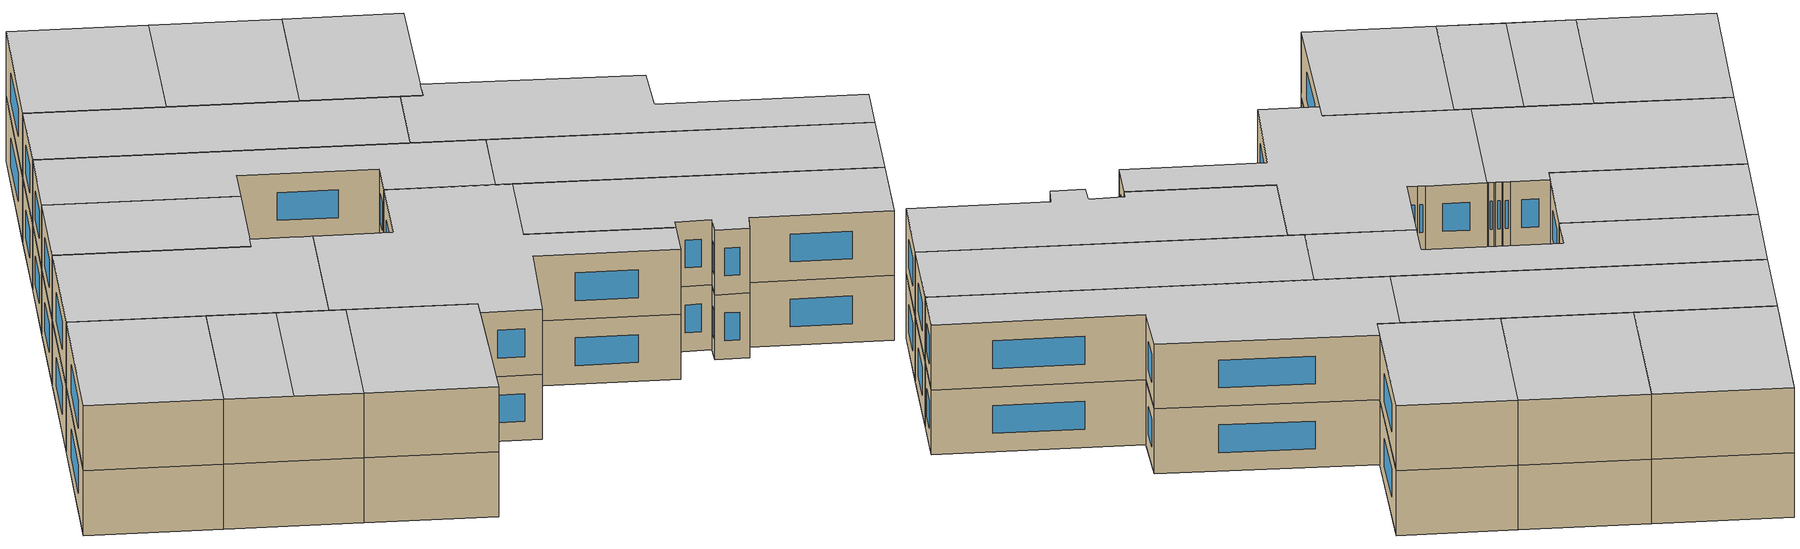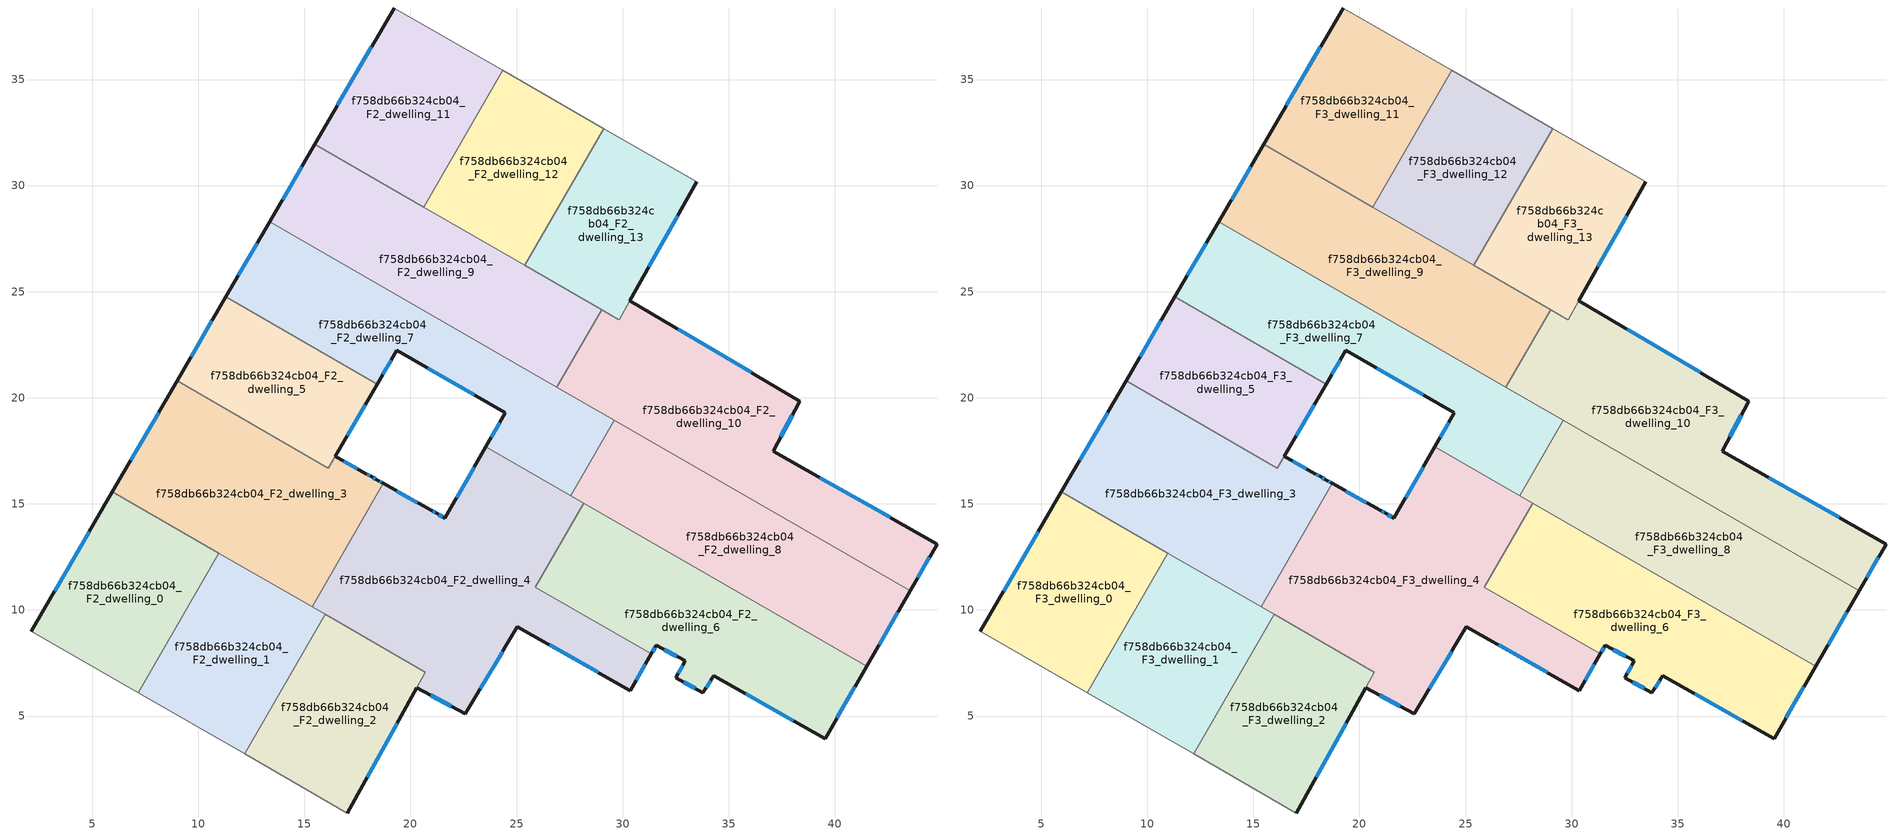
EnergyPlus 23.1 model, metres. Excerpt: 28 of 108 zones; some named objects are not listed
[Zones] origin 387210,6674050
f758db66b324cb04_F2_dwelling_0
 floor to f758db66b324cb04_F1_dwelling_0 (EU_floor_Construction): 10.96,12.68 7.16,6.1 2.13,9 5.95,15.56 z6
 wall outside (EU_wall_Construction): 5.95,15.56 2.13,9 z6:9
 wall to f758db66b324cb04_F2_dwelling_1 (EU_wall_Construction): 7.16,6.1 10.96,12.68 z6:9
 wall adiabatic (EU_wall_Construction): 2.13,9 7.16,6.1 z6:9
 wall to f758db66b324cb04_F2_dwelling_3 (EU_wall_Construction): 10.96,12.68 5.95,15.56 z6:9
 window (EU_Window_Construction): 4.86,13.69 3.22,10.87 z6.86:8.14
f758db66b324cb04_F2_dwelling_1
 floor to f758db66b324cb04_F1_dwelling_1 (EU_floor_Construction): 15.97,9.79 12.19,3.21 7.16,6.1 10.96,12.68 z6
 wall to f758db66b324cb04_F2_dwelling_2 (EU_wall_Construction): 12.19,3.21 15.97,9.79 z6:9
 wall adiabatic (EU_wall_Construction): 7.16,6.1 12.19,3.21 z6:9
 wall to f758db66b324cb04_F2_dwelling_4 (EU_wall_Construction): 15.97,9.79 15.36,10.14 z6:9
 wall to f758db66b324cb04_F2_dwelling_3 (EU_wall_Construction): 15.36,10.14 10.96,12.68 z6:9
f758db66b324cb04_F2_dwelling_10
 floor to f758db66b324cb04_F1_dwelling_10 (EU_floor_Construction): 38.35,19.84 37.09,17.49 44.82,13.11 43.55,10.9 26.9,20.49 29.01,24.15 29.83,23.68 30.33,24.57 z6
 wall outside (EU_wall_Construction): 43.55,10.9 44.82,13.11 37.09,17.49 38.35,19.84 30.33,24.57 z6:9
 wall to f758db66b324cb04_F2_dwelling_9 (EU_wall_Construction): 29.01,24.15 26.9,20.49 z6:9
 wall to f758db66b324cb04_F2_dwelling_13 (EU_wall_Construction): 30.33,24.57 29.83,23.68 29.01,24.15 z6:9
 wall to f758db66b324cb04_F2_dwelling_8 (EU_wall_Construction): 29.6,18.94 43.55,10.9 z6:9
 wall to f758db66b324cb04_F2_dwelling_7 (EU_wall_Construction): 26.9,20.49 29.6,18.94 z6:9
 window (EU_Window_Construction): 36.06,21.19 32.62,23.22 / 37.45,18.16 37.99,19.17 / 42.61,14.36 39.3,16.24 / 43.92,11.53 44.46,12.47 z6.86:8.14
f758db66b324cb04_F2_dwelling_11
 floor to f758db66b324cb04_F1_dwelling_11 (EU_floor_Construction): 24.34,35.43 20.62,28.98 15.49,31.94 19.23,38.37 z6
 wall outside (EU_wall_Construction): 19.23,38.37 15.49,31.94 z6:9
 wall to f758db66b324cb04_F2_dwelling_12 (EU_wall_Construction): 20.62,28.98 24.34,35.43 z6:9
 wall adiabatic (EU_wall_Construction): 24.34,35.43 19.23,38.37 z6:9
 wall to f758db66b324cb04_F2_dwelling_9 (EU_wall_Construction): 15.49,31.94 20.62,28.98 z6:9
 window (EU_Window_Construction): 18.16,36.53 16.56,33.78 z6.86:8.14
f758db66b324cb04_F2_dwelling_12
 floor to f758db66b324cb04_F1_dwelling_12 (EU_floor_Construction): 29.11,32.69 25.4,26.24 20.62,28.98 24.34,35.43 z6
 wall adiabatic (EU_wall_Construction): 29.11,32.69 24.34,35.43 z6:9
 wall to f758db66b324cb04_F2_dwelling_13 (EU_wall_Construction): 25.4,26.24 29.11,32.69 z6:9
 wall to f758db66b324cb04_F2_dwelling_9 (EU_wall_Construction): 20.62,28.98 25.4,26.24 z6:9
f758db66b324cb04_F2_dwelling_13
 floor to f758db66b324cb04_F1_dwelling_13 (EU_floor_Construction): 33.49,30.17 30.33,24.57 29.83,23.68 25.4,26.24 29.11,32.69 z6
 wall outside (EU_wall_Construction): 30.34,24.58 33.49,30.17 z6:9
 wall adiabatic (EU_wall_Construction): 33.49,30.17 29.11,32.69 z6:9
 wall to f758db66b324cb04_F2_dwelling_9 (EU_wall_Construction): 25.4,26.23 29.01,24.15 z6:9
 window (EU_Window_Construction): 31.24,26.18 32.59,28.57 z6.86:8.14
f758db66b324cb04_F2_dwelling_2
 floor to f758db66b324cb04_F1_dwelling_2 (EU_floor_Construction): 20.71,7.06 17.03,0.43 12.19,3.21 15.97,9.79 z6
 wall outside (EU_wall_Construction): 17.03,0.43 20.31,6.34 z6:9
 wall adiabatic (EU_wall_Construction): 12.19,3.21 17.03,0.43 z6:9
 wall to f758db66b324cb04_F2_dwelling_4 (EU_wall_Construction): 20.31,6.34 20.71,7.06 15.97,9.79 z6:9
 window (EU_Window_Construction): 17.96,2.12 19.37,4.65 z6.86:8.14
f758db66b324cb04_F2_dwelling_3
 floor to f758db66b324cb04_F1_dwelling_3 (EU_floor_Construction): 16.46,17.24 17.89,16.43 18.15,16.29 18.16,16.28 18.19,16.27 18.42,16.14 18.49,16.09 18.68,15.99 18.72,15.96 15.36,10.14 5.95,15.56 9,20.8 16.14,16.68 z6
 wall outside (EU_wall_Construction): 18.72,15.96 18.68,15.99 18.49,16.09 18.42,16.14 18.19,16.27 18.16,16.28 18.15,16.29 17.89,16.43 16.46,17.24 / 9,20.8 5.95,15.56 z6:9
 wall to f758db66b324cb04_F2_dwelling_4 (EU_wall_Construction): 15.36,10.14 18.72,15.96 z6:9
 wall to f758db66b324cb04_F2_dwelling_5 (EU_wall_Construction): 16.13,16.69 9,20.8 / 16.46,17.24 16.14,16.68 z6:9
 window (EU_Window_Construction): 18.07,16.33 17.96,16.39 / 18.35,16.17 18.25,16.23 / 18.62,16.02 18.54,16.06 / 8.13,19.3 6.82,17.06 / 17.48,16.66 16.87,17.01 z6.86:8.14
f758db66b324cb04_F2_dwelling_4
 floor to f758db66b324cb04_F1_dwelling_4 (EU_floor_Construction): 28.16,15.03 25.88,11.07 31.34,7.92 30.36,6.2 25.04,9.22 22.58,5.1 20.31,6.34 20.71,7.06 15.36,10.14 18.72,15.96 20.97,14.7 21.23,14.55 21.62,14.33 23.55,17.69 z6
 wall outside (EU_wall_Construction): 23.55,17.69 21.62,14.33 21.23,14.55 20.97,14.7 18.72,15.96 / 20.31,6.34 22.58,5.1 25.04,9.22 30.36,6.2 31.34,7.92 z6:9
 wall to f758db66b324cb04_F2_dwelling_6 (EU_wall_Construction): 31.34,7.92 25.88,11.07 28.16,15.03 z6:9
 wall to f758db66b324cb04_F2_dwelling_7 (EU_wall_Construction): 27.55,15.39 23.55,17.69 z6:9
 wall to f758db66b324cb04_F2_dwelling_8 (EU_wall_Construction): 28.16,15.03 27.55,15.39 z6:9
 window (EU_Window_Construction): 20.33,15.06 19.36,15.6 / 21.16,14.59 21.05,14.66 / 21.51,14.39 21.34,14.49 / 23,16.73 22.17,15.29 / 30.64,6.69 31.06,7.43 / 26.56,8.36 28.84,7.06 / 23.28,6.27 24.34,8.04 / 20.96,5.99 21.93,5.45 z6.86:8.14
f758db66b324cb04_F2_dwelling_5
 floor to f758db66b324cb04_F1_dwelling_5 (EU_floor_Construction): 18.43,20.64 16.13,16.69 9,20.8 11.3,24.75 z6
 wall outside (EU_wall_Construction): 11.3,24.75 9,20.8 / 16.46,17.24 18.43,20.64 z6:9
 wall to f758db66b324cb04_F2_dwelling_7 (EU_wall_Construction): 18.43,20.64 11.3,24.75 z6:9
 window (EU_Window_Construction): 10.64,23.62 9.66,21.93 / 17.02,18.21 17.86,19.67 z6.86:8.14
f758db66b324cb04_F2_dwelling_6
 floor to f758db66b324cb04_F1_dwelling_6 (EU_floor_Construction): 41.51,7.35 39.54,3.94 34.3,6.9 33.78,6.11 32.5,6.79 32.95,7.61 31.57,8.33 31.34,7.92 25.88,11.07 28.16,15.03 z6
 wall outside (EU_wall_Construction): 31.34,7.92 31.57,8.33 32.95,7.61 32.5,6.79 33.78,6.11 34.3,6.9 39.54,3.94 41.51,7.35 z6:9
 wall to f758db66b324cb04_F2_dwelling_8 (EU_wall_Construction): 41.51,7.35 28.16,15.03 z6:9
 window (EU_Window_Construction): 31.97,8.12 32.56,7.82 / 31.41,8.04 31.51,8.21 / 40.1,4.91 40.94,6.37 / 35.8,6.05 38.04,4.78 / 33.93,6.33 34.15,6.67 / 32.87,6.6 33.42,6.3 / 32.82,7.38 32.63,7.03 z6.86:8.14
f758db66b324cb04_F2_dwelling_7
 floor to f758db66b324cb04_F1_dwelling_7 (EU_floor_Construction): 29.6,18.94 27.55,15.39 23.55,17.69 24.46,19.29 19.34,22.23 18.43,20.64 11.3,24.75 13.36,28.29 z6
 wall outside (EU_wall_Construction): 18.43,20.64 19.34,22.23 24.46,19.29 23.55,17.69 / 13.36,28.29 11.3,24.75 z6:9
 wall to f758db66b324cb04_F2_dwelling_8 (EU_wall_Construction): 27.55,15.39 29.6,18.94 z6:9
 wall to f758db66b324cb04_F2_dwelling_9 (EU_wall_Construction): 26.9,20.49 13.36,28.29 z6:9
 window (EU_Window_Construction): 18.69,21.1 19.08,21.78 / 12.77,27.28 11.89,25.76 / 24.2,18.83 23.81,18.15 / 20.81,21.39 23,20.13 z6.86:8.14
f758db66b324cb04_F2_dwelling_8
 floor to f758db66b324cb04_F1_dwelling_8 (EU_floor_Construction): 43.55,10.9 41.51,7.35 27.55,15.39 29.6,18.94 z6
 wall outside (EU_wall_Construction): 41.51,7.35 43.55,10.9 z6:9
 window (EU_Window_Construction): 42.09,8.36 42.97,9.88 z6.86:8.14
f758db66b324cb04_F2_dwelling_9
 floor to f758db66b324cb04_F1_dwelling_9 (EU_floor_Construction): 29.01,24.15 26.9,20.49 13.36,28.29 15.49,31.94 z6
 wall outside (EU_wall_Construction): 15.49,31.94 13.36,28.29 z6:9
 window (EU_Window_Construction): 14.88,30.9 13.97,29.33 z6.86:8.14
f758db66b324cb04_F3_dwelling_0
 floor to f758db66b324cb04_F2_dwelling_0 (EU_floor_Construction): 10.96,12.68 7.16,6.1 2.13,9 5.95,15.56 z9
 wall outside (EU_wall_Construction): 5.95,15.56 2.13,9 z9:12
 wall to f758db66b324cb04_F3_dwelling_1 (EU_wall_Construction): 7.16,6.1 10.96,12.68 z9:12
 wall adiabatic (EU_wall_Construction): 2.13,9 7.16,6.1 z9:12
 wall to f758db66b324cb04_F3_dwelling_3 (EU_wall_Construction): 10.96,12.68 5.95,15.56 z9:12
 window (EU_Window_Construction): 4.86,13.69 3.22,10.87 z9.86:11.14
 ceiling to f758db66b324cb04_F4_dwelling_0 (EU_floor_Construction): 7.16,6.1 10.96,12.68 5.95,15.56 2.13,9 z12
f758db66b324cb04_F3_dwelling_1
 floor to f758db66b324cb04_F2_dwelling_1 (EU_floor_Construction): 15.97,9.79 12.19,3.21 7.16,6.1 10.96,12.68 z9
 wall to f758db66b324cb04_F3_dwelling_2 (EU_wall_Construction): 12.19,3.21 15.97,9.79 z9:12
 wall adiabatic (EU_wall_Construction): 7.16,6.1 12.19,3.21 z9:12
 wall to f758db66b324cb04_F3_dwelling_4 (EU_wall_Construction): 15.97,9.79 15.36,10.14 z9:12
 wall to f758db66b324cb04_F3_dwelling_3 (EU_wall_Construction): 15.36,10.14 10.96,12.68 z9:12
 ceiling to f758db66b324cb04_F4_dwelling_0 (EU_floor_Construction): 9.67,4.66 13.46,11.24 10.96,12.68 7.16,6.1 z12
 ceiling to f758db66b324cb04_F4_dwelling_1 (EU_floor_Construction): 12.19,3.21 15.97,9.79 13.46,11.24 9.67,4.66 z12
f758db66b324cb04_F3_dwelling_10
 floor to f758db66b324cb04_F2_dwelling_10 (EU_floor_Construction): 38.35,19.84 37.09,17.49 44.82,13.11 43.55,10.9 26.9,20.49 29.01,24.15 29.83,23.68 30.33,24.57 z9
 wall outside (EU_wall_Construction): 43.55,10.9 44.82,13.11 37.09,17.49 38.35,19.84 30.33,24.57 z9:12
 wall to f758db66b324cb04_F3_dwelling_9 (EU_wall_Construction): 29.01,24.15 26.9,20.49 z9:12
 wall to f758db66b324cb04_F3_dwelling_13 (EU_wall_Construction): 30.33,24.57 29.83,23.68 29.01,24.15 z9:12
 wall to f758db66b324cb04_F3_dwelling_8 (EU_wall_Construction): 29.6,18.94 43.55,10.9 z9:12
 wall to f758db66b324cb04_F3_dwelling_7 (EU_wall_Construction): 26.9,20.49 29.6,18.94 z9:12
 window (EU_Window_Construction): 36.06,21.19 32.62,23.22 / 37.45,18.16 37.99,19.17 / 42.61,14.36 39.3,16.24 / 43.92,11.53 44.46,12.47 z9.86:11.14
 ceiling to f758db66b324cb04_F4_dwelling_9 (EU_floor_Construction): 43.55,10.9 44.82,13.11 37.09,17.49 38.35,19.84 30.33,24.57 29.83,23.68 29.01,24.15 26.9,20.49 z12
f758db66b324cb04_F3_dwelling_11
 floor to f758db66b324cb04_F2_dwelling_11 (EU_floor_Construction): 24.34,35.43 20.62,28.98 15.49,31.94 19.23,38.37 z9
 wall outside (EU_wall_Construction): 19.23,38.37 15.49,31.94 z9:12
 wall to f758db66b324cb04_F3_dwelling_12 (EU_wall_Construction): 20.62,28.98 24.34,35.43 z9:12
 wall adiabatic (EU_wall_Construction): 24.34,35.43 19.23,38.37 z9:12
 wall to f758db66b324cb04_F3_dwelling_9 (EU_wall_Construction): 15.49,31.94 20.62,28.98 z9:12
 window (EU_Window_Construction): 18.16,36.53 16.56,33.78 z9.86:11.14
 ceiling to f758db66b324cb04_F4_dwelling_10 (EU_floor_Construction): 20.62,28.98 24.34,35.43 19.23,38.37 15.49,31.94 z12
f758db66b324cb04_F3_dwelling_12
 floor to f758db66b324cb04_F2_dwelling_12 (EU_floor_Construction): 29.11,32.69 25.4,26.24 20.62,28.98 24.34,35.43 z9
 wall adiabatic (EU_wall_Construction): 29.11,32.69 24.34,35.43 z9:12
 wall to f758db66b324cb04_F3_dwelling_13 (EU_wall_Construction): 25.4,26.24 29.11,32.69 z9:12
 wall to f758db66b324cb04_F3_dwelling_9 (EU_wall_Construction): 20.62,28.98 25.4,26.24 z9:12
 ceiling to f758db66b324cb04_F4_dwelling_11 (EU_floor_Construction): 25.4,26.24 29.11,32.69 24.34,35.43 20.62,28.98 z12
f758db66b324cb04_F3_dwelling_13
 floor to f758db66b324cb04_F2_dwelling_13 (EU_floor_Construction): 33.49,30.17 30.33,24.57 29.83,23.68 25.4,26.24 29.11,32.69 z9
 wall outside (EU_wall_Construction): 30.34,24.58 33.49,30.17 z9:12
 wall adiabatic (EU_wall_Construction): 33.49,30.17 29.11,32.69 z9:12
 wall to f758db66b324cb04_F3_dwelling_9 (EU_wall_Construction): 25.4,26.23 29.01,24.15 z9:12
 window (EU_Window_Construction): 31.24,26.18 32.59,28.57 z9.86:11.14
 ceiling to f758db66b324cb04_F4_dwelling_12 (EU_floor_Construction): 30.33,24.57 33.49,30.17 29.11,32.69 25.4,26.24 29.83,23.68 z12
f758db66b324cb04_F3_dwelling_2
 floor to f758db66b324cb04_F2_dwelling_2 (EU_floor_Construction): 20.71,7.06 17.03,0.43 12.19,3.21 15.97,9.79 z9
 wall outside (EU_wall_Construction): 17.03,0.43 20.31,6.34 z9:12
 wall adiabatic (EU_wall_Construction): 12.19,3.21 17.03,0.43 z9:12
 wall to f758db66b324cb04_F3_dwelling_4 (EU_wall_Construction): 20.31,6.34 20.71,7.06 15.97,9.79 z9:12
 window (EU_Window_Construction): 17.96,2.12 19.37,4.65 z9.86:11.14
 ceiling to f758db66b324cb04_F4_dwelling_1 (EU_floor_Construction): 17.03,0.43 20.71,7.06 15.97,9.79 12.19,3.21 z12
f758db66b324cb04_F3_dwelling_3
 floor to f758db66b324cb04_F2_dwelling_3 (EU_floor_Construction): 16.46,17.24 17.89,16.43 18.15,16.29 18.16,16.28 18.19,16.27 18.42,16.14 18.49,16.09 18.68,15.99 18.72,15.96 15.36,10.14 5.95,15.56 9,20.8 16.14,16.68 z9
 wall outside (EU_wall_Construction): 18.72,15.96 18.68,15.99 18.49,16.09 18.42,16.14 18.19,16.27 18.16,16.28 18.15,16.29 17.89,16.43 16.46,17.24 / 9,20.8 5.95,15.56 z9:12
 wall to f758db66b324cb04_F3_dwelling_4 (EU_wall_Construction): 15.36,10.14 18.72,15.96 z9:12
 wall to f758db66b324cb04_F3_dwelling_5 (EU_wall_Construction): 16.13,16.69 9,20.8 / 16.46,17.24 16.14,16.68 z9:12
 window (EU_Window_Construction): 18.07,16.33 17.96,16.39 / 18.35,16.17 18.25,16.23 / 18.62,16.02 18.54,16.06 / 8.13,19.3 6.82,17.06 / 17.48,16.66 16.87,17.01 z9.86:11.14
 ceiling to f758db66b324cb04_F4_dwelling_2 (EU_floor_Construction): 15.36,10.14 18.72,15.96 18.68,15.99 18.49,16.09 18.42,16.14 18.19,16.27 18.16,16.28 18.15,16.29 17.89,16.43 16.46,17.24 16.14,16.68 9,20.8 5.95,15.56 z12
f758db66b324cb04_F3_dwelling_4
 floor to f758db66b324cb04_F2_dwelling_4 (EU_floor_Construction): 28.16,15.03 25.88,11.07 31.34,7.92 30.36,6.2 25.04,9.22 22.58,5.1 20.31,6.34 20.71,7.06 15.36,10.14 18.72,15.96 20.97,14.7 21.23,14.55 21.62,14.33 23.55,17.69 z9
 wall outside (EU_wall_Construction): 23.55,17.69 21.62,14.33 21.23,14.55 20.97,14.7 18.72,15.96 / 20.31,6.34 22.58,5.1 25.04,9.22 30.36,6.2 31.34,7.92 z9:12
 wall to f758db66b324cb04_F3_dwelling_6 (EU_wall_Construction): 31.34,7.92 25.88,11.07 28.16,15.03 z9:12
 wall to f758db66b324cb04_F3_dwelling_7 (EU_wall_Construction): 27.55,15.39 23.55,17.69 z9:12
 wall to f758db66b324cb04_F3_dwelling_8 (EU_wall_Construction): 28.16,15.03 27.55,15.39 z9:12
 window (EU_Window_Construction): 20.33,15.06 19.36,15.6 / 21.16,14.59 21.05,14.66 / 21.51,14.39 21.34,14.49 / 23,16.73 22.17,15.29 / 30.64,6.69 31.06,7.43 / 26.56,8.36 28.84,7.06 / 23.28,6.27 24.34,8.04 / 20.96,5.99 21.93,5.45 z9.86:11.14
 ceiling to f758db66b324cb04_F4_dwelling_3 (EU_floor_Construction): 30.36,6.2 31.34,7.92 25.88,11.07 28.16,15.03 23.55,17.69 21.62,14.33 21.23,14.55 20.97,14.7 18.72,15.96 15.36,10.14 20.71,7.06 20.31,6.34 22.58,5.1 25.04,9.22 z12
f758db66b324cb04_F3_dwelling_5
 floor to f758db66b324cb04_F2_dwelling_5 (EU_floor_Construction): 18.43,20.64 16.13,16.69 9,20.8 11.3,24.75 z9
 wall outside (EU_wall_Construction): 11.3,24.75 9,20.8 / 16.46,17.24 18.43,20.64 z9:12
 wall to f758db66b324cb04_F3_dwelling_7 (EU_wall_Construction): 18.43,20.64 11.3,24.75 z9:12
 window (EU_Window_Construction): 10.64,23.62 9.66,21.93 / 17.02,18.21 17.86,19.67 z9.86:11.14
 ceiling to f758db66b324cb04_F4_dwelling_4 (EU_floor_Construction): 16.13,16.69 18.43,20.64 11.3,24.75 9,20.8 z12
f758db66b324cb04_F3_dwelling_6
 floor to f758db66b324cb04_F2_dwelling_6 (EU_floor_Construction): 41.51,7.35 39.54,3.94 34.3,6.9 33.78,6.11 32.5,6.79 32.95,7.61 31.57,8.33 31.34,7.92 25.88,11.07 28.16,15.03 z9
 wall outside (EU_wall_Construction): 31.34,7.92 31.57,8.33 32.95,7.61 32.5,6.79 33.78,6.11 34.3,6.9 39.54,3.94 41.51,7.35 z9:12
 wall to f758db66b324cb04_F3_dwelling_8 (EU_wall_Construction): 41.51,7.35 28.16,15.03 z9:12
 window (EU_Window_Construction): 31.97,8.12 32.56,7.82 / 31.41,8.04 31.51,8.21 / 40.1,4.91 40.94,6.37 / 35.8,6.05 38.04,4.78 / 33.93,6.33 34.15,6.67 / 32.87,6.6 33.42,6.3 / 32.82,7.38 32.63,7.03 z9.86:11.14
 ceiling to f758db66b324cb04_F4_dwelling_5 (EU_floor_Construction): 39.54,3.94 41.51,7.35 28.16,15.03 25.88,11.07 31.34,7.92 31.57,8.33 32.95,7.61 32.5,6.79 33.78,6.11 34.3,6.9 z12
f758db66b324cb04_F3_dwelling_7
 floor to f758db66b324cb04_F2_dwelling_7 (EU_floor_Construction): 29.6,18.94 27.55,15.39 23.55,17.69 24.46,19.29 19.34,22.23 18.43,20.64 11.3,24.75 13.36,28.29 z9
 wall outside (EU_wall_Construction): 18.43,20.64 19.34,22.23 24.46,19.29 23.55,17.69 / 13.36,28.29 11.3,24.75 z9:12
 wall to f758db66b324cb04_F3_dwelling_8 (EU_wall_Construction): 27.55,15.39 29.6,18.94 z9:12
 wall to f758db66b324cb04_F3_dwelling_9 (EU_wall_Construction): 26.9,20.49 13.36,28.29 z9:12
 window (EU_Window_Construction): 18.69,21.1 19.08,21.78 / 12.77,27.28 11.89,25.76 / 24.2,18.83 23.81,18.15 / 20.81,21.39 23,20.13 z9.86:11.14
 ceiling to f758db66b324cb04_F4_dwelling_6 (EU_floor_Construction): 27.55,15.39 29.6,18.94 13.36,28.29 11.3,24.75 18.43,20.64 19.34,22.23 24.46,19.29 23.55,17.69 z12
f758db66b324cb04_F3_dwelling_8
 floor to f758db66b324cb04_F2_dwelling_8 (EU_floor_Construction): 43.55,10.9 41.51,7.35 27.55,15.39 29.6,18.94 z9
 wall outside (EU_wall_Construction): 41.51,7.35 43.55,10.9 z9:12
 window (EU_Window_Construction): 42.09,8.36 42.97,9.88 z9.86:11.14
 ceiling to f758db66b324cb04_F4_dwelling_7 (EU_floor_Construction): 41.51,7.35 43.55,10.9 29.6,18.94 27.55,15.39 z12
f758db66b324cb04_F3_dwelling_9
 floor to f758db66b324cb04_F2_dwelling_9 (EU_floor_Construction): 29.01,24.15 26.9,20.49 13.36,28.29 15.49,31.94 z9
 wall outside (EU_wall_Construction): 15.49,31.94 13.36,28.29 z9:12
 window (EU_Window_Construction): 14.88,30.9 13.97,29.33 z9.86:11.14
 ceiling to f758db66b324cb04_F4_dwelling_8 (EU_floor_Construction): 26.9,20.49 29.01,24.15 15.49,31.94 13.36,28.29 z12
[Building]
EU S2 Campaign: North Axis=0; Terrain=City; Solar Distribution=FullExterior
[Site:Location]
Helsinki-Vantaa.AP: Latitude=60.317; Longitude=24.963; Time Zone=2; Elevation=54.6
[SizingPeriod:WeatherFileDays]
AnnualSizingPeriod: Begin Month=1; Begin Day of Month=1; End Month=12; End Day of Month=31; Day of Week for Start Day=Monday; Use Weather File Daylight Saving Period=No; Use Weather File Rain and Snow Indicators=No
[MATERIAL]
EU_InternalMass_Material: Roughness=MediumRough; Thickness=0.1; Conductivity=1; Density=1800; Specific Heat=900; Thermal Absorptance=0.9; Solar Absorptance=0.7; Visible Absorptance=0.7
[MATERIAL:NOMASS] Roughness=MediumRough; Thermal Absorptance=0.9; Solar Absorptance=0.7; Visible Absorptance=0.7
Name | Thermal Resistance
EU_wall_NoMass | 1.10183
EU_floor_NoMass | 1.70606
[WINDOWMATERIAL:SIMPLEGLAZINGSYSTEM]
EU_Window_SimpleGlazing: UFactor=3.11035; Solar Heat Gain Coefficient=0.8; Visible Transmittance=0.8
[CONSTRUCTION]
EU_wall_Construction: EU_wall_NoMass
EU_floor_Construction: EU_floor_NoMass
EU_Window_Construction: EU_Window_SimpleGlazing
EU_InternalMass_Construction: EU_InternalMass_Material
[ZONE] Type=1; Multiplier=1; Ceiling Height=autocalculate; Floor Area=autocalculate; Part of Total Floor Area=Yes
Name | Volume
f758db66b324cb04_F2_dwelling_0; f758db66b324cb04_F3_dwelling_0 | 131.943
f758db66b324cb04_F2_dwelling_1; f758db66b324cb04_F3_dwelling_1 | 131.944
f758db66b324cb04_F2_dwelling_10; f758db66b324cb04_F3_dwelling_10 | 225.14
f758db66b324cb04_F2_dwelling_11; f758db66b324cb04_F3_dwelling_11 | 131.93
f758db66b324cb04_F2_dwelling_12; f758db66b324cb04_F3_dwelling_12 | 123
f758db66b324cb04_F2_dwelling_13; f758db66b324cb04_F3_dwelling_13 | 113.638
f758db66b324cb04_F2_dwelling_2; f758db66b324cb04_F3_dwelling_2 | 125.719
f758db66b324cb04_F2_dwelling_3; f758db66b324cb04_F3_dwelling_3 | 202.151
f758db66b324cb04_F2_dwelling_4; f758db66b324cb04_F3_dwelling_4 | 283.129
f758db66b324cb04_F2_dwelling_5; f758db66b324cb04_F3_dwelling_5 | 112.935
f758db66b324cb04_F2_dwelling_6; f758db66b324cb04_F3_dwelling_6 | 199.551
f758db66b324cb04_F2_dwelling_7; f758db66b324cb04_F3_dwelling_7 | 197.902
f758db66b324cb04_F2_dwelling_8; f758db66b324cb04_F3_dwelling_8 | 197.915
f758db66b324cb04_F2_dwelling_9; f758db66b324cb04_F3_dwelling_9 | 197.905
[INTERNALMASS] Construction=EU_InternalMass_Construction
Name | Zone or ZoneList | Surface Area
f758db66b324cb04_F2_dwelling_0_EU_InternalMass | f758db66b324cb04_F2_dwelling_0 | 43.9811
f758db66b324cb04_F2_dwelling_1_EU_InternalMass | f758db66b324cb04_F2_dwelling_1 | 43.9812
f758db66b324cb04_F2_dwelling_2_EU_InternalMass | f758db66b324cb04_F2_dwelling_2 | 41.9057
f758db66b324cb04_F2_dwelling_3_EU_InternalMass | f758db66b324cb04_F2_dwelling_3 | 67.3828
f758db66b324cb04_F2_dwelling_4_EU_InternalMass | f758db66b324cb04_F2_dwelling_4 | 94.3786
f758db66b324cb04_F2_dwelling_5_EU_InternalMass | f758db66b324cb04_F2_dwelling_5 | 37.6555
f758db66b324cb04_F2_dwelling_6_EU_InternalMass | f758db66b324cb04_F2_dwelling_6 | 66.5179
f758db66b324cb04_F2_dwelling_7_EU_InternalMass | f758db66b324cb04_F2_dwelling_7 | 65.9674
f758db66b324cb04_F2_dwelling_8_EU_InternalMass | f758db66b324cb04_F2_dwelling_8 | 65.9716
f758db66b324cb04_F2_dwelling_9_EU_InternalMass | f758db66b324cb04_F2_dwelling_9 | 65.9682
f758db66b324cb04_F2_dwelling_10_EU_InternalMass | f758db66b324cb04_F2_dwelling_10 | 75.047
f758db66b324cb04_F2_dwelling_11_EU_InternalMass | f758db66b324cb04_F2_dwelling_11 | 43.9767
f758db66b324cb04_F2_dwelling_12_EU_InternalMass | f758db66b324cb04_F2_dwelling_12 | 41.0026
f758db66b324cb04_F2_dwelling_13_EU_InternalMass | f758db66b324cb04_F2_dwelling_13 | 37.8789
f758db66b324cb04_F3_dwelling_0_EU_InternalMass | f758db66b324cb04_F3_dwelling_0 | 43.9811
f758db66b324cb04_F3_dwelling_1_EU_InternalMass | f758db66b324cb04_F3_dwelling_1 | 43.9812
f758db66b324cb04_F3_dwelling_2_EU_InternalMass | f758db66b324cb04_F3_dwelling_2 | 41.9057
f758db66b324cb04_F3_dwelling_3_EU_InternalMass | f758db66b324cb04_F3_dwelling_3 | 67.3828
f758db66b324cb04_F3_dwelling_4_EU_InternalMass | f758db66b324cb04_F3_dwelling_4 | 94.3786
f758db66b324cb04_F3_dwelling_5_EU_InternalMass | f758db66b324cb04_F3_dwelling_5 | 37.6555
f758db66b324cb04_F3_dwelling_6_EU_InternalMass | f758db66b324cb04_F3_dwelling_6 | 66.5179
f758db66b324cb04_F3_dwelling_7_EU_InternalMass | f758db66b324cb04_F3_dwelling_7 | 65.9674
f758db66b324cb04_F3_dwelling_8_EU_InternalMass | f758db66b324cb04_F3_dwelling_8 | 65.9716
f758db66b324cb04_F3_dwelling_9_EU_InternalMass | f758db66b324cb04_F3_dwelling_9 | 65.9682
f758db66b324cb04_F3_dwelling_10_EU_InternalMass | f758db66b324cb04_F3_dwelling_10 | 75.047
f758db66b324cb04_F3_dwelling_11_EU_InternalMass | f758db66b324cb04_F3_dwelling_11 | 43.9767
f758db66b324cb04_F3_dwelling_12_EU_InternalMass | f758db66b324cb04_F3_dwelling_12 | 41.0026
f758db66b324cb04_F3_dwelling_13_EU_InternalMass | f758db66b324cb04_F3_dwelling_13 | 37.8789
[OTHEREQUIPMENT] Fuel Type=Electricity; Design Level Calculation Method=Watts/Area; Power per Zone Floor Area=1; Fraction Latent=0; Fraction Radiant=0; Fraction Lost=0; Carbon Dioxide Generation Rate=0; EndUse Subcategory=EU_Step8_InternalGains
Name | Zone or ZoneList or Space or SpaceList | Schedule
EU_Step8_InternalGain_f758db66b324cb04_F2_dwelling_0_f000 | f758db66b324cb04_F2_dwelling_0 | EU_Step8_GainSchedule_f758db66b324cb04_F2_dwelling_0_f000
EU_Step8_InternalGain_f758db66b324cb04_F2_dwelling_1_f000 | f758db66b324cb04_F2_dwelling_1 | EU_Step8_GainSchedule_f758db66b324cb04_F2_dwelling_1_f000
EU_Step8_InternalGain_f758db66b324cb04_F2_dwelling_2_f000 | f758db66b324cb04_F2_dwelling_2 | EU_Step8_GainSchedule_f758db66b324cb04_F2_dwelling_2_f000
EU_Step8_InternalGain_f758db66b324cb04_F2_dwelling_3_f000 | f758db66b324cb04_F2_dwelling_3 | EU_Step8_GainSchedule_f758db66b324cb04_F2_dwelling_3_f000
EU_Step8_InternalGain_f758db66b324cb04_F2_dwelling_4_f000 | f758db66b324cb04_F2_dwelling_4 | EU_Step8_GainSchedule_f758db66b324cb04_F2_dwelling_4_f000
EU_Step8_InternalGain_f758db66b324cb04_F2_dwelling_5_f000 | f758db66b324cb04_F2_dwelling_5 | EU_Step8_GainSchedule_f758db66b324cb04_F2_dwelling_5_f000
EU_Step8_InternalGain_f758db66b324cb04_F2_dwelling_6_f000 | f758db66b324cb04_F2_dwelling_6 | EU_Step8_GainSchedule_f758db66b324cb04_F2_dwelling_6_f000
EU_Step8_InternalGain_f758db66b324cb04_F2_dwelling_7_f000 | f758db66b324cb04_F2_dwelling_7 | EU_Step8_GainSchedule_f758db66b324cb04_F2_dwelling_7_f000
EU_Step8_InternalGain_f758db66b324cb04_F2_dwelling_8_f000 | f758db66b324cb04_F2_dwelling_8 | EU_Step8_GainSchedule_f758db66b324cb04_F2_dwelling_8_f000
EU_Step8_InternalGain_f758db66b324cb04_F2_dwelling_9_f000 | f758db66b324cb04_F2_dwelling_9 | EU_Step8_GainSchedule_f758db66b324cb04_F2_dwelling_9_f000
EU_Step8_InternalGain_f758db66b324cb04_F2_dwelling_10_f000 | f758db66b324cb04_F2_dwelling_10 | EU_Step8_GainSchedule_f758db66b324cb04_F2_dwelling_10_f000
EU_Step8_InternalGain_f758db66b324cb04_F2_dwelling_11_f000 | f758db66b324cb04_F2_dwelling_11 | EU_Step8_GainSchedule_f758db66b324cb04_F2_dwelling_11_f000
EU_Step8_InternalGain_f758db66b324cb04_F2_dwelling_12_f000 | f758db66b324cb04_F2_dwelling_12 | EU_Step8_GainSchedule_f758db66b324cb04_F2_dwelling_12_f000
EU_Step8_InternalGain_f758db66b324cb04_F2_dwelling_13_f000 | f758db66b324cb04_F2_dwelling_13 | EU_Step8_GainSchedule_f758db66b324cb04_F2_dwelling_13_f000
EU_Step8_InternalGain_f758db66b324cb04_F3_dwelling_0_f000 | f758db66b324cb04_F3_dwelling_0 | EU_Step8_GainSchedule_f758db66b324cb04_F3_dwelling_0_f000
EU_Step8_InternalGain_f758db66b324cb04_F3_dwelling_1_f000 | f758db66b324cb04_F3_dwelling_1 | EU_Step8_GainSchedule_f758db66b324cb04_F3_dwelling_1_f000
EU_Step8_InternalGain_f758db66b324cb04_F3_dwelling_2_f000 | f758db66b324cb04_F3_dwelling_2 | EU_Step8_GainSchedule_f758db66b324cb04_F3_dwelling_2_f000
EU_Step8_InternalGain_f758db66b324cb04_F3_dwelling_3_f000 | f758db66b324cb04_F3_dwelling_3 | EU_Step8_GainSchedule_f758db66b324cb04_F3_dwelling_3_f000
EU_Step8_InternalGain_f758db66b324cb04_F3_dwelling_4_f000 | f758db66b324cb04_F3_dwelling_4 | EU_Step8_GainSchedule_f758db66b324cb04_F3_dwelling_4_f000
EU_Step8_InternalGain_f758db66b324cb04_F3_dwelling_5_f000 | f758db66b324cb04_F3_dwelling_5 | EU_Step8_GainSchedule_f758db66b324cb04_F3_dwelling_5_f000
EU_Step8_InternalGain_f758db66b324cb04_F3_dwelling_6_f000 | f758db66b324cb04_F3_dwelling_6 | EU_Step8_GainSchedule_f758db66b324cb04_F3_dwelling_6_f000
EU_Step8_InternalGain_f758db66b324cb04_F3_dwelling_7_f000 | f758db66b324cb04_F3_dwelling_7 | EU_Step8_GainSchedule_f758db66b324cb04_F3_dwelling_7_f000
EU_Step8_InternalGain_f758db66b324cb04_F3_dwelling_8_f000 | f758db66b324cb04_F3_dwelling_8 | EU_Step8_GainSchedule_f758db66b324cb04_F3_dwelling_8_f000
EU_Step8_InternalGain_f758db66b324cb04_F3_dwelling_9_f000 | f758db66b324cb04_F3_dwelling_9 | EU_Step8_GainSchedule_f758db66b324cb04_F3_dwelling_9_f000
EU_Step8_InternalGain_f758db66b324cb04_F3_dwelling_10_f000 | f758db66b324cb04_F3_dwelling_10 | EU_Step8_GainSchedule_f758db66b324cb04_F3_dwelling_10_f000
EU_Step8_InternalGain_f758db66b324cb04_F3_dwelling_11_f000 | f758db66b324cb04_F3_dwelling_11 | EU_Step8_GainSchedule_f758db66b324cb04_F3_dwelling_11_f000
EU_Step8_InternalGain_f758db66b324cb04_F3_dwelling_12_f000 | f758db66b324cb04_F3_dwelling_12 | EU_Step8_GainSchedule_f758db66b324cb04_F3_dwelling_12_f000
EU_Step8_InternalGain_f758db66b324cb04_F3_dwelling_13_f000 | f758db66b324cb04_F3_dwelling_13 | EU_Step8_GainSchedule_f758db66b324cb04_F3_dwelling_13_f000
[ZONEVENTILATION:DESIGNFLOWRATE] Schedule=EU_AlwaysOn; Design Flow Rate Calculation Method=AirChanges/Hour; Air Changes per Hour=0.756316; Ventilation Type=Natural; Fan Pressure Rise=0; Fan Total Efficiency=1; Constant Term Coefficient=1; Temperature Term Coefficient=0; Velocity Term Coefficient=0; Velocity Squared Term Coefficient=0; Minimum Indoor Temperature=-100; Maximum Indoor Temperature=100; Delta Temperature=-100; Minimum Outdoor Temperature=-100; Maximum Outdoor Temperature=100; Maximum Wind Speed=40
Name | Zone or ZoneList or Space or SpaceList
EU_ConstantAir_f758db66b324cb04_F2_dwelling_0 | f758db66b324cb04_F2_dwelling_0
EU_ConstantAir_f758db66b324cb04_F2_dwelling_1 | f758db66b324cb04_F2_dwelling_1
EU_ConstantAir_f758db66b324cb04_F2_dwelling_2 | f758db66b324cb04_F2_dwelling_2
EU_ConstantAir_f758db66b324cb04_F2_dwelling_3 | f758db66b324cb04_F2_dwelling_3
EU_ConstantAir_f758db66b324cb04_F2_dwelling_4 | f758db66b324cb04_F2_dwelling_4
EU_ConstantAir_f758db66b324cb04_F2_dwelling_5 | f758db66b324cb04_F2_dwelling_5
EU_ConstantAir_f758db66b324cb04_F2_dwelling_6 | f758db66b324cb04_F2_dwelling_6
EU_ConstantAir_f758db66b324cb04_F2_dwelling_7 | f758db66b324cb04_F2_dwelling_7
EU_ConstantAir_f758db66b324cb04_F2_dwelling_8 | f758db66b324cb04_F2_dwelling_8
EU_ConstantAir_f758db66b324cb04_F2_dwelling_9 | f758db66b324cb04_F2_dwelling_9
EU_ConstantAir_f758db66b324cb04_F2_dwelling_10 | f758db66b324cb04_F2_dwelling_10
EU_ConstantAir_f758db66b324cb04_F2_dwelling_11 | f758db66b324cb04_F2_dwelling_11
EU_ConstantAir_f758db66b324cb04_F2_dwelling_12 | f758db66b324cb04_F2_dwelling_12
EU_ConstantAir_f758db66b324cb04_F2_dwelling_13 | f758db66b324cb04_F2_dwelling_13
EU_ConstantAir_f758db66b324cb04_F3_dwelling_0 | f758db66b324cb04_F3_dwelling_0
EU_ConstantAir_f758db66b324cb04_F3_dwelling_1 | f758db66b324cb04_F3_dwelling_1
EU_ConstantAir_f758db66b324cb04_F3_dwelling_2 | f758db66b324cb04_F3_dwelling_2
EU_ConstantAir_f758db66b324cb04_F3_dwelling_3 | f758db66b324cb04_F3_dwelling_3
EU_ConstantAir_f758db66b324cb04_F3_dwelling_4 | f758db66b324cb04_F3_dwelling_4
EU_ConstantAir_f758db66b324cb04_F3_dwelling_5 | f758db66b324cb04_F3_dwelling_5
EU_ConstantAir_f758db66b324cb04_F3_dwelling_6 | f758db66b324cb04_F3_dwelling_6
EU_ConstantAir_f758db66b324cb04_F3_dwelling_7 | f758db66b324cb04_F3_dwelling_7
EU_ConstantAir_f758db66b324cb04_F3_dwelling_8 | f758db66b324cb04_F3_dwelling_8
EU_ConstantAir_f758db66b324cb04_F3_dwelling_9 | f758db66b324cb04_F3_dwelling_9
EU_ConstantAir_f758db66b324cb04_F3_dwelling_10 | f758db66b324cb04_F3_dwelling_10
EU_ConstantAir_f758db66b324cb04_F3_dwelling_11 | f758db66b324cb04_F3_dwelling_11
EU_ConstantAir_f758db66b324cb04_F3_dwelling_12 | f758db66b324cb04_F3_dwelling_12
EU_ConstantAir_f758db66b324cb04_F3_dwelling_13 | f758db66b324cb04_F3_dwelling_13
[HVACTEMPLATE:THERMOSTAT] Constant Heating Setpoint=20; Constant Cooling Setpoint=50
EU_HeatOnly_f758db66b324cb04_F6_dwelling_1; EU_HeatOnly_f758db66b324cb04_F6_dwelling_2; EU_HeatOnly_f758db66b324cb04_F6_dwelling_3; EU_HeatOnly_f758db66b324cb04_F6_dwelling_4; EU_HeatOnly_f758db66b324cb04_F6_dwelling_5; EU_HeatOnly_f758db66b324cb04_F6_dwelling_6; EU_HeatOnly_f758db66b324cb04_F6_dwelling_7; EU_HeatOnly_f758db66b324cb04_F6_dwelling_8; EU_HeatOnly_f758db66b324cb04_F6_dwelling_9; EU_HeatOnly_f758db66b324cb04_F6_dwelling_10; EU_HeatOnly_f758db66b324cb04_F6_dwelling_11; EU_HeatOnly_f758db66b324cb04_F6_dwelling_12; EU_HeatOnly_f758db66b324cb04_F7_dwelling_0; EU_HeatOnly_f758db66b324cb04_F7_dwelling_1; EU_HeatOnly_f758db66b324cb04_F7_dwelling_2; EU_HeatOnly_f758db66b324cb04_F7_dwelling_3; EU_HeatOnly_f758db66b324cb04_F7_dwelling_4; EU_HeatOnly_f758db66b324cb04_F7_dwelling_5; EU_HeatOnly_f758db66b324cb04_F7_dwelling_6; EU_HeatOnly_f758db66b324cb04_F7_dwelling_7; EU_HeatOnly_f758db66b324cb04_F7_dwelling_8; EU_HeatOnly_f758db66b324cb04_F7_dwelling_9; EU_HeatOnly_f758db66b324cb04_F7_dwelling_10; EU_HeatOnly_f758db66b324cb04_F7_dwelling_11; EU_HeatOnly_f758db66b324cb04_F7_dwelling_12
[HVACTEMPLATE:ZONE:IDEALLOADSAIRSYSTEM] System Availability Schedule=EU_AlwaysOn; Maximum Heating Supply Air Temperature=50; Minimum Cooling Supply Air Temperature=13; Maximum Heating Supply Air Humidity Ratio=0.0156; Minimum Cooling Supply Air Humidity Ratio=0.0077; Heating Limit=NoLimit; Cooling Limit=NoLimit; Heating Availability Schedule=EU_AlwaysOn; Cooling Availability Schedule=EU_CoolingOff; Dehumidification Control Type=ConstantSensibleHeatRatio; Cooling Sensible Heat Ratio=0.7; Dehumidification Setpoint=60; Humidification Control Type=None; Humidification Setpoint=30; Outdoor Air Method=None; Outdoor Air Flow Rate per Person=0.00944; Outdoor Air Flow Rate per Zone Floor Area=0; Outdoor Air Flow Rate per Zone=0; Demand Controlled Ventilation Type=None; Outdoor Air Economizer Type=NoEconomizer; Heat Recovery Type=None; Sensible Heat Recovery Effectiveness=0.7; Latent Heat Recovery Effectiveness=0.65
Name | Template Thermostat
f758db66b324cb04_F2_dwelling_0 | EU_HeatOnly_f758db66b324cb04_F2_dwelling_0
f758db66b324cb04_F2_dwelling_1 | EU_HeatOnly_f758db66b324cb04_F2_dwelling_1
f758db66b324cb04_F2_dwelling_2 | EU_HeatOnly_f758db66b324cb04_F2_dwelling_2
f758db66b324cb04_F2_dwelling_3 | EU_HeatOnly_f758db66b324cb04_F2_dwelling_3
f758db66b324cb04_F2_dwelling_4 | EU_HeatOnly_f758db66b324cb04_F2_dwelling_4
f758db66b324cb04_F2_dwelling_5 | EU_HeatOnly_f758db66b324cb04_F2_dwelling_5
f758db66b324cb04_F2_dwelling_6 | EU_HeatOnly_f758db66b324cb04_F2_dwelling_6
f758db66b324cb04_F2_dwelling_7 | EU_HeatOnly_f758db66b324cb04_F2_dwelling_7
f758db66b324cb04_F2_dwelling_8 | EU_HeatOnly_f758db66b324cb04_F2_dwelling_8
f758db66b324cb04_F2_dwelling_9 | EU_HeatOnly_f758db66b324cb04_F2_dwelling_9
f758db66b324cb04_F2_dwelling_10 | EU_HeatOnly_f758db66b324cb04_F2_dwelling_10
f758db66b324cb04_F2_dwelling_11 | EU_HeatOnly_f758db66b324cb04_F2_dwelling_11
f758db66b324cb04_F2_dwelling_12 | EU_HeatOnly_f758db66b324cb04_F2_dwelling_12
f758db66b324cb04_F2_dwelling_13 | EU_HeatOnly_f758db66b324cb04_F2_dwelling_13
f758db66b324cb04_F3_dwelling_0 | EU_HeatOnly_f758db66b324cb04_F3_dwelling_0
f758db66b324cb04_F3_dwelling_1 | EU_HeatOnly_f758db66b324cb04_F3_dwelling_1
f758db66b324cb04_F3_dwelling_2 | EU_HeatOnly_f758db66b324cb04_F3_dwelling_2
f758db66b324cb04_F3_dwelling_3 | EU_HeatOnly_f758db66b324cb04_F3_dwelling_3
f758db66b324cb04_F3_dwelling_4 | EU_HeatOnly_f758db66b324cb04_F3_dwelling_4
f758db66b324cb04_F3_dwelling_5 | EU_HeatOnly_f758db66b324cb04_F3_dwelling_5
f758db66b324cb04_F3_dwelling_6 | EU_HeatOnly_f758db66b324cb04_F3_dwelling_6
f758db66b324cb04_F3_dwelling_7 | EU_HeatOnly_f758db66b324cb04_F3_dwelling_7
f758db66b324cb04_F3_dwelling_8 | EU_HeatOnly_f758db66b324cb04_F3_dwelling_8
f758db66b324cb04_F3_dwelling_9 | EU_HeatOnly_f758db66b324cb04_F3_dwelling_9
f758db66b324cb04_F3_dwelling_10 | EU_HeatOnly_f758db66b324cb04_F3_dwelling_10
f758db66b324cb04_F3_dwelling_11 | EU_HeatOnly_f758db66b324cb04_F3_dwelling_11
f758db66b324cb04_F3_dwelling_12 | EU_HeatOnly_f758db66b324cb04_F3_dwelling_12
f758db66b324cb04_F3_dwelling_13 | EU_HeatOnly_f758db66b324cb04_F3_dwelling_13
[SIZING:ZONE] Zone Cooling Design Supply Air Temperature Input Method=SupplyAirTemperature; Zone Cooling Design Supply Air Temperature=13; Zone Heating Design Supply Air Temperature Input Method=SupplyAirTemperature; Zone Heating Design Supply Air Temperature=50; Zone Cooling Design Supply Air Humidity Ratio=0.008; Zone Heating Design Supply Air Humidity Ratio=0.008; Cooling Design Air Flow Method=DesignDay; Cooling Design Air Flow Rate=0; Cooling Minimum Air Flow per Zone Floor Area=0.000762; Cooling Minimum Air Flow=0; Cooling Minimum Air Flow Fraction=0.2; Heating Design Air Flow Method=DesignDay; Heating Design Air Flow Rate=0; Heating Maximum Air Flow per Zone Floor Area=0.002032; Heating Maximum Air Flow=0.141576; Heating Maximum Air Flow Fraction=0.3; Account for Dedicated Outdoor Air System=No; Dedicated Outdoor Air System Control Strategy=NeutralSupplyAir; Dedicated Outdoor Air Low Setpoint Temperature for Design=autosize; Dedicated Outdoor Air High Setpoint Temperature for Design=autosize; Zone Load Sizing Method=Sensible Load Only No Latent Load; Zone Latent Cooling Design Supply Air Humidity Ratio Input Method=HumidityRatioDifference; Zone Cooling Design Supply Air Humidity Ratio Difference=0.005; Zone Latent Heating Design Supply Air Humidity Ratio Input Method=HumidityRatioDifference; Zone Humidification Design Supply Air Humidity Ratio Difference=0.005
f758db66b324cb04_F2_dwelling_0; f758db66b324cb04_F2_dwelling_1; f758db66b324cb04_F2_dwelling_2; f758db66b324cb04_F2_dwelling_3; f758db66b324cb04_F2_dwelling_4; f758db66b324cb04_F2_dwelling_5; f758db66b324cb04_F2_dwelling_6; f758db66b324cb04_F2_dwelling_7; f758db66b324cb04_F2_dwelling_8; f758db66b324cb04_F2_dwelling_9; f758db66b324cb04_F2_dwelling_10; f758db66b324cb04_F2_dwelling_11; f758db66b324cb04_F2_dwelling_12; f758db66b324cb04_F2_dwelling_13; f758db66b324cb04_F3_dwelling_0; f758db66b324cb04_F3_dwelling_1; f758db66b324cb04_F3_dwelling_2; f758db66b324cb04_F3_dwelling_3; f758db66b324cb04_F3_dwelling_4; f758db66b324cb04_F3_dwelling_5; f758db66b324cb04_F3_dwelling_6; f758db66b324cb04_F3_dwelling_7; f758db66b324cb04_F3_dwelling_8; f758db66b324cb04_F3_dwelling_9; f758db66b324cb04_F3_dwelling_10; f758db66b324cb04_F3_dwelling_11; f758db66b324cb04_F3_dwelling_12; f758db66b324cb04_F3_dwelling_13
[SCHEDULE:CONSTANT]
Name | Hourly Value
EU_AlwaysOn | 1
EU_CoolingOff | 0
[SCHEDULE:FILE] Column Number=1; Rows to Skip at Top=0; Number of Hours of Data=8760; Column Separator=Comma; Interpolate to Timestep=No; Minutes per Item=60; Adjust Schedule for Daylight Savings=Yes
Name | File
EU_Step8_GainSchedule_f758db66b324cb04_F2_dwelling_0_f000 | ../../schedules/f758db66b324cb04/f758db66b324cb04_F2_dwelling_0_f000_gain.csv
EU_Step8_GainSchedule_f758db66b324cb04_F2_dwelling_1_f000 | ../../schedules/f758db66b324cb04/f758db66b324cb04_F2_dwelling_1_f000_gain.csv
EU_Step8_GainSchedule_f758db66b324cb04_F2_dwelling_2_f000 | ../../schedules/f758db66b324cb04/f758db66b324cb04_F2_dwelling_2_f000_gain.csv
EU_Step8_GainSchedule_f758db66b324cb04_F2_dwelling_3_f000 | ../../schedules/f758db66b324cb04/f758db66b324cb04_F2_dwelling_3_f000_gain.csv
EU_Step8_GainSchedule_f758db66b324cb04_F2_dwelling_4_f000 | ../../schedules/f758db66b324cb04/f758db66b324cb04_F2_dwelling_4_f000_gain.csv
EU_Step8_GainSchedule_f758db66b324cb04_F2_dwelling_5_f000 | ../../schedules/f758db66b324cb04/f758db66b324cb04_F2_dwelling_5_f000_gain.csv
EU_Step8_GainSchedule_f758db66b324cb04_F2_dwelling_6_f000 | ../../schedules/f758db66b324cb04/f758db66b324cb04_F2_dwelling_6_f000_gain.csv
EU_Step8_GainSchedule_f758db66b324cb04_F2_dwelling_7_f000 | ../../schedules/f758db66b324cb04/f758db66b324cb04_F2_dwelling_7_f000_gain.csv
EU_Step8_GainSchedule_f758db66b324cb04_F2_dwelling_8_f000 | ../../schedules/f758db66b324cb04/f758db66b324cb04_F2_dwelling_8_f000_gain.csv
EU_Step8_GainSchedule_f758db66b324cb04_F2_dwelling_9_f000 | ../../schedules/f758db66b324cb04/f758db66b324cb04_F2_dwelling_9_f000_gain.csv
EU_Step8_GainSchedule_f758db66b324cb04_F2_dwelling_10_f000 | ../../schedules/f758db66b324cb04/f758db66b324cb04_F2_dwelling_10_f000_gain.csv
EU_Step8_GainSchedule_f758db66b324cb04_F2_dwelling_11_f000 | ../../schedules/f758db66b324cb04/f758db66b324cb04_F2_dwelling_11_f000_gain.csv
EU_Step8_GainSchedule_f758db66b324cb04_F2_dwelling_12_f000 | ../../schedules/f758db66b324cb04/f758db66b324cb04_F2_dwelling_12_f000_gain.csv
EU_Step8_GainSchedule_f758db66b324cb04_F2_dwelling_13_f000 | ../../schedules/f758db66b324cb04/f758db66b324cb04_F2_dwelling_13_f000_gain.csv
EU_Step8_GainSchedule_f758db66b324cb04_F3_dwelling_0_f000 | ../../schedules/f758db66b324cb04/f758db66b324cb04_F3_dwelling_0_f000_gain.csv
EU_Step8_GainSchedule_f758db66b324cb04_F3_dwelling_1_f000 | ../../schedules/f758db66b324cb04/f758db66b324cb04_F3_dwelling_1_f000_gain.csv
EU_Step8_GainSchedule_f758db66b324cb04_F3_dwelling_2_f000 | ../../schedules/f758db66b324cb04/f758db66b324cb04_F3_dwelling_2_f000_gain.csv
EU_Step8_GainSchedule_f758db66b324cb04_F3_dwelling_3_f000 | ../../schedules/f758db66b324cb04/f758db66b324cb04_F3_dwelling_3_f000_gain.csv
EU_Step8_GainSchedule_f758db66b324cb04_F3_dwelling_4_f000 | ../../schedules/f758db66b324cb04/f758db66b324cb04_F3_dwelling_4_f000_gain.csv
EU_Step8_GainSchedule_f758db66b324cb04_F3_dwelling_5_f000 | ../../schedules/f758db66b324cb04/f758db66b324cb04_F3_dwelling_5_f000_gain.csv
EU_Step8_GainSchedule_f758db66b324cb04_F3_dwelling_6_f000 | ../../schedules/f758db66b324cb04/f758db66b324cb04_F3_dwelling_6_f000_gain.csv
EU_Step8_GainSchedule_f758db66b324cb04_F3_dwelling_7_f000 | ../../schedules/f758db66b324cb04/f758db66b324cb04_F3_dwelling_7_f000_gain.csv
EU_Step8_GainSchedule_f758db66b324cb04_F3_dwelling_8_f000 | ../../schedules/f758db66b324cb04/f758db66b324cb04_F3_dwelling_8_f000_gain.csv
EU_Step8_GainSchedule_f758db66b324cb04_F3_dwelling_9_f000 | ../../schedules/f758db66b324cb04/f758db66b324cb04_F3_dwelling_9_f000_gain.csv
EU_Step8_GainSchedule_f758db66b324cb04_F3_dwelling_10_f000 | ../../schedules/f758db66b324cb04/f758db66b324cb04_F3_dwelling_10_f000_gain.csv
EU_Step8_GainSchedule_f758db66b324cb04_F3_dwelling_11_f000 | ../../schedules/f758db66b324cb04/f758db66b324cb04_F3_dwelling_11_f000_gain.csv
EU_Step8_GainSchedule_f758db66b324cb04_F3_dwelling_12_f000 | ../../schedules/f758db66b324cb04/f758db66b324cb04_F3_dwelling_12_f000_gain.csv
EU_Step8_GainSchedule_f758db66b324cb04_F3_dwelling_13_f000 | ../../schedules/f758db66b324cb04/f758db66b324cb04_F3_dwelling_13_f000_gain.csv
